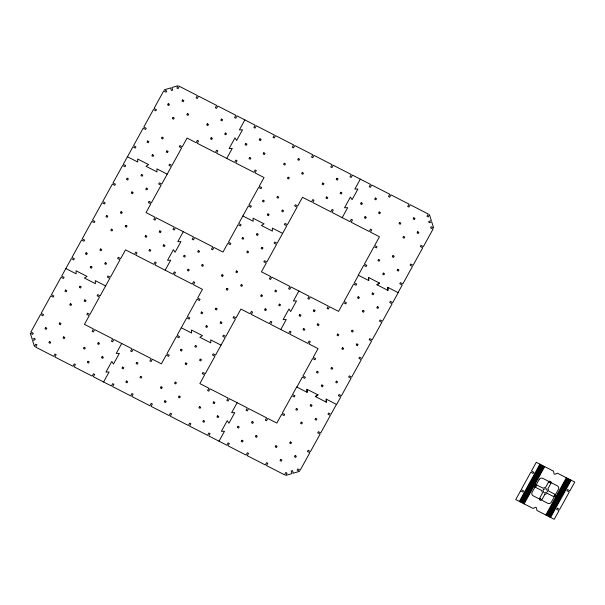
<?xml version="1.0" encoding="UTF-8"?>
<svg xmlns="http://www.w3.org/2000/svg" width="605" height="605" viewBox="0 0 605 605"><rect width="100%" height="100%" fill="white"/><g stroke="black" fill="none" stroke-linecap="round" stroke-linejoin="round"><path stroke-width="0.91" d="M121.711 343.489L116.213 353.471L119.359 353.365L113.483 364.021L111.819 361.442L105.951 372.105L109.089 371.992L103.591 381.982M183.3 231.707L177.794 241.69L180.94 241.584L175.072 252.24L173.408 249.661L167.532 260.324L170.678 260.21L165.173 270.201M244.889 119.919L239.383 129.909L242.529 129.795L236.653 140.458L234.99 137.879L229.121 148.543L232.267 148.429L226.762 158.419M237.137 402.711L231.632 412.693L234.778 412.587L228.909 423.243L227.246 420.664L221.37 431.327L224.516 431.214L219.01 441.204M360.308 179.141L354.81 189.131L357.948 189.017L352.08 199.68L350.416 197.101L344.54 207.757L347.686 207.651L342.188 217.641M298.893 291.013L293.387 301.003L296.533 300.889L290.665 311.552L289.001 308.974L283.125 319.629L286.271 319.523L280.773 329.506M296.873 387.056L302.326 377.157L304.731 378.39L305.374 377.233L302.969 375.992L312.588 358.531L314.993 359.763L315.636 358.599L313.231 357.366L318.041 348.631L309.026 344.003L310.304 341.674L309.102 341.061L307.824 343.39L289.787 334.134L291.073 331.805L289.871 331.192L288.585 333.521L270.548 324.265L271.834 321.936L270.632 321.315L269.346 323.645L251.309 314.396L252.595 312.067L251.393 311.446L250.107 313.776L240.919 309.064L236.109 317.799L233.704 316.559L233.061 317.723L235.466 318.964L225.846 336.425L223.442 335.193L222.799 336.357L225.204 337.59L215.584 355.059L213.179 353.827L212.537 354.991L214.941 356.224L205.314 373.686L202.909 372.453L202.274 373.618L204.679 374.85L199.862 383.585L208.884 388.213L207.598 390.543L208.801 391.155L210.086 388.826L228.123 398.082L226.837 400.412L228.04 401.024L229.325 398.703L247.354 407.952L246.076 410.281L247.279 410.901L248.557 408.572L266.593 417.821L265.308 420.15L266.51 420.77L267.796 418.441L276.81 423.069L281.627 414.334L284.032 415.567L284.668 414.402L282.27 413.17L291.89 395.7L294.295 396.933L294.938 395.768L292.533 394.536L296.7 386.973L307.181 392.35L307.075 389.31M358.455 275.275L354.288 282.845L356.693 284.078L356.05 285.242L353.645 284.01L344.026 301.471L346.431 302.704L345.788 303.869L343.383 302.636L338.573 311.371L329.551 306.743L328.273 309.072L327.071 308.459L328.349 306.13L310.312 296.873L309.034 299.203L307.832 298.583L309.11 296.253L291.081 287.004L289.795 289.334L288.593 288.714L289.878 286.384L271.842 277.135L270.556 279.465L269.354 278.845L270.639 276.515L261.451 271.804L266.26 263.069L263.856 261.836L264.498 260.672L266.903 261.904L276.523 244.435L274.125 243.202L274.761 242.038L277.166 243.27L286.793 225.809L284.388 224.576L285.031 223.411L287.435 224.644L297.055 207.175L294.65 205.942L295.293 204.777L297.698 206.01L302.508 197.283L311.522 201.904L312.808 199.574L314.01 200.195L312.724 202.524L330.761 211.78L332.047 209.451L333.249 210.064L331.963 212.393L350 221.649L351.286 219.32L352.488 219.933L351.202 222.262L369.239 231.518L370.517 229.189L371.72 229.809L370.441 232.131L379.456 236.759L374.646 245.494L377.051 246.727L376.408 247.891L374.003 246.659L364.384 264.128L366.789 265.361L366.146 266.525L363.741 265.293L358.289 275.184L368.77 280.569L368.664 277.521M336.456 404.382L331.003 414.281L328.598 413.049L327.963 414.206L330.36 415.446L320.741 432.908L318.336 431.675L317.693 432.84L320.098 434.072L310.478 451.542L308.074 450.309L307.431 451.474L309.836 452.706L300.216 470.168L297.811 468.935L297.168 470.1L299.573 471.333L293.312 473.193L292.517 470.675L291.209 471.061L292.003 473.579L285.741 475.439L287.027 473.11L285.825 472.497L284.539 474.827L266.502 465.57L267.788 463.241L266.586 462.628L265.3 464.95L247.271 455.701L248.549 453.372L247.347 452.752L246.069 455.081L228.032 445.832L229.31 443.503L228.108 442.883L226.83 445.212L208.793 435.963L210.079 433.634L208.876 433.014L207.591 435.343L189.554 426.086L190.84 423.757L189.637 423.145L188.352 425.474L170.323 416.217L171.601 413.888L170.398 413.276L169.12 415.605L151.084 406.348L152.362 404.019L151.159 403.406L149.881 405.736L131.845 396.479L133.13 394.15L131.928 393.53L130.642 395.859L112.606 386.61L113.891 384.281L112.689 383.661L111.403 385.99L93.367 376.741L94.652 374.412L93.45 373.792L92.164 376.121L74.135 366.864L75.413 364.535L74.211 363.923L72.933 366.252L54.896 356.995L56.182 354.666L54.979 354.054L53.694 356.383L35.657 347.126L36.943 344.797L35.74 344.185L34.455 346.514L32.549 340.464L35.158 339.685L34.765 338.429L32.156 339.201L30.25 333.151L32.655 334.384L33.298 333.219L30.893 331.986L40.512 314.517L42.917 315.757L43.56 314.592L41.155 313.352L50.782 295.89L53.179 297.123L53.822 295.958L51.417 294.726L61.044 277.256L63.449 278.489L64.092 277.332L61.687 276.092L71.307 258.63L73.712 259.863L74.354 258.698L71.95 257.465L81.569 239.996L83.974 241.229L84.617 240.064L82.212 238.831L91.839 221.37L94.244 222.602L94.879 221.438L92.474 220.205L102.101 202.735L104.506 203.968L105.149 202.804L102.744 201.571L112.364 184.109L114.768 185.342L115.411 184.177L113.006 182.944L122.626 165.475L125.031 166.708L125.674 165.543L123.269 164.31L132.896 146.849L135.301 148.081L135.936 146.917L133.531 145.684L143.158 128.215L145.563 129.447L146.206 128.283L143.801 127.05L153.42 109.588L155.825 110.821L156.468 109.656L154.063 108.424L163.683 90.954L166.088 92.187L166.73 91.022L164.326 89.79L170.587 87.929L171.381 90.447L172.69 90.062L171.896 87.543L178.157 85.683L176.872 88.012L178.074 88.632L179.36 86.303L197.396 95.552L196.111 97.881L197.313 98.502L198.599 96.172L216.628 105.421L215.35 107.75L216.552 108.371L217.83 106.041L235.867 115.298L234.589 117.62L235.784 118.24L237.069 115.91L255.106 125.167L253.82 127.496L255.023 128.109L256.308 125.779L274.345 135.036L273.059 137.365L274.262 137.978L275.547 135.649L293.576 144.905L292.298 147.234L293.501 147.854L294.779 145.525L312.815 154.774L311.537 157.103L312.74 157.724L314.018 155.394L332.054 164.643L330.769 166.972L331.971 167.593L333.257 165.263L351.293 174.52L350.008 176.841L351.21 177.462L352.496 175.132L370.532 184.389L369.247 186.718L370.449 187.331L371.727 185.001L389.764 194.258L388.486 196.587L389.688 197.2L390.966 194.87L409.003 204.127L407.717 206.456L408.92 207.076L410.205 204.747L428.242 213.996L426.956 216.325L428.158 216.945L429.444 214.616L431.35 220.666L428.741 221.438L429.134 222.701L431.743 221.922L433.649 227.972L431.244 226.739L430.601 227.904L433.006 229.136L423.387 246.606L420.982 245.373L420.339 246.537L422.744 247.77L413.117 265.232L410.712 263.999L410.077 265.164L412.481 266.397L402.854 283.866L400.45 282.633L399.807 283.798L402.212 285.031L398.045 292.601M519.355 501.424L539.879 464.164M519.952 501.734L540.484 464.474M523.559 503.587L544.092 466.326M524.164 503.897L544.689 466.636M545.808 514.999L566.333 477.738M546.406 515.309L566.938 478.048M550.013 517.154L570.545 479.894M550.618 517.464L571.143 480.204M379.501 283.087L376.832 284.698L388.009 290.438L387.903 287.398M376.998 284.789L379.668 283.17L368.498 277.438L368.596 280.478M317.912 394.868L315.243 396.487L326.42 402.219L326.314 399.179M315.417 396.57L318.086 394.952L306.909 389.219L307.015 392.259M167.199 174.157L156.884 168.863L156.99 171.903L145.986 166.254L148.656 164.643L137.645 158.994L137.751 162.034L127.443 156.74M282.618 233.379L272.31 228.085L272.416 231.125L261.405 225.476L264.075 223.865L253.071 218.216L253.177 221.256L242.862 215.962M540.31 464.784L543.918 466.636M566.764 478.358L570.371 480.211M539.993 465.366L543.6 467.219M566.439 478.941L570.046 480.793M539.668 465.948L543.275 467.801M566.121 479.523L569.728 481.376M539.35 466.531L542.957 468.383M565.804 480.105L569.411 481.958M539.032 467.113L542.632 468.966M565.478 480.688L569.086 482.54M538.707 467.695L542.314 469.548M565.161 481.27L568.768 483.123M538.389 468.278L541.997 470.13M564.836 481.852L568.443 483.705M538.064 468.86L541.672 470.713M564.518 482.435L568.125 484.287M537.747 469.442L541.354 471.295M564.2 483.017L567.808 484.87M537.421 470.024L541.029 471.877M563.875 483.599L567.482 485.452M537.104 470.607L540.711 472.46M563.558 484.181L567.165 486.034M536.786 471.189L540.394 473.042M563.232 484.764L566.84 486.609M536.461 471.771L540.068 473.624M562.915 485.346L566.522 487.191M536.143 472.354L539.751 474.207M562.589 485.928L566.197 487.774M535.818 472.936L539.426 474.789M562.272 486.511L565.879 488.356M535.501 473.518L539.108 475.371M561.954 487.093L565.562 488.938M535.183 474.101L538.79 475.954M561.629 487.675L565.236 489.521M534.858 474.683L538.465 476.536M561.311 488.258L564.919 490.103M534.54 475.265L538.148 477.118M560.986 488.84L564.594 490.685M534.215 475.848L537.822 477.7M560.669 489.422L564.276 491.268M533.897 476.43L537.505 478.283M560.351 490.005L563.958 491.85M533.572 477.012L537.18 478.865M560.026 490.587L563.633 492.432M533.255 477.595L536.862 479.447M559.708 491.169L563.315 493.014M532.937 478.177L536.544 480.03M559.383 491.752L562.99 493.597M532.612 478.759L536.219 480.612M559.065 492.334L562.673 494.179M532.294 479.341L535.901 481.194M558.748 492.916L562.347 494.761M531.969 479.924L535.576 481.777M558.423 493.498L562.03 495.344M531.651 480.506L535.259 482.359M558.105 494.081L561.712 495.926M531.334 481.088L534.941 482.941M557.78 494.663L561.387 496.508M531.008 481.671L534.616 483.524M557.462 495.245L561.069 497.091M530.691 482.253L534.298 484.106M557.137 495.82L560.744 497.673M530.366 482.835L533.973 484.688M556.819 496.402L560.427 498.255M530.071 483.372L533.678 485.225M556.524 496.947L560.132 498.8M529.753 483.955L533.36 485.807M556.199 497.529L559.807 499.382M529.428 484.537L533.035 486.39M555.882 498.112L559.489 499.964M529.11 485.119L532.718 486.972M555.556 498.694L559.164 500.547M528.785 485.702L532.392 487.554M555.239 499.276L558.846 501.129M528.467 486.284L532.075 488.137M554.921 499.859L558.528 501.711M528.142 486.866L531.75 488.719M554.596 500.441L558.203 502.294M527.825 487.448L531.432 489.301M554.278 501.023L557.886 502.876M527.507 488.031L531.114 489.884M553.953 501.605L557.56 503.458M527.182 488.613L530.789 490.466M553.635 502.188L557.243 504.041M526.864 489.195L530.472 491.048M553.318 502.77L556.918 504.623M526.539 489.778L530.146 491.631M552.993 503.352L556.6 505.205M526.221 490.36L529.829 492.213M552.675 503.935L556.282 505.78M525.904 490.942L529.511 492.795M552.35 504.517L555.957 506.362M525.579 491.525L529.186 493.377M552.032 505.099L555.64 506.945M525.261 492.107L528.868 493.96M551.707 505.682L555.314 507.527M524.936 492.689L528.543 494.542M551.389 506.264L554.997 508.109M524.618 493.272L528.226 495.124M551.072 506.846L554.679 508.692M524.301 493.854L527.9 495.707M550.747 507.429L554.354 509.274M523.975 494.436L527.583 496.289M550.429 508.011L554.036 509.856M523.658 495.019L527.265 496.871M550.104 508.593L553.711 510.439M523.333 495.601L526.94 497.454M549.786 509.176L553.394 511.021M523.015 496.183L526.622 498.036M549.469 509.758L553.068 511.603M522.69 496.765L526.297 498.618M549.143 510.34L552.751 512.185M522.372 497.348L525.979 499.201M548.826 510.923L552.433 512.768M522.055 497.93L525.662 499.783M548.501 511.505L552.108 513.35M521.729 498.512L525.337 500.365M548.183 512.087L551.79 513.932M521.412 499.095L525.019 500.948M547.858 512.669L551.465 514.515M105.61 285.938L95.303 280.644L95.401 283.685L84.397 278.043L87.067 276.424L76.064 270.775L76.169 273.815L65.854 268.529M221.037 345.16L210.721 339.866L210.827 342.906L199.824 337.265L202.493 335.646L191.482 329.997L191.588 333.037L181.281 327.751M521.087 499.677L524.694 501.53M547.54 513.252L551.147 515.097M520.769 500.259L524.376 502.112M547.222 513.834L550.83 515.679M520.451 500.842L524.051 502.695M546.897 514.416L550.505 516.262M520.126 501.424L523.733 503.277M546.58 514.991L550.187 516.844M387.835 290.347L387.729 287.307L398.211 292.684L392.758 302.583L390.354 301.351L389.718 302.515L392.123 303.748L382.496 321.217L380.091 319.977L379.448 321.142L381.853 322.382L372.234 339.844L369.829 338.611L369.186 339.776L371.591 341.008L361.971 358.478L359.567 357.237L358.924 358.402L361.329 359.642L351.702 377.104L349.297 375.871L348.661 377.036L351.066 378.269L341.439 395.738L339.034 394.505L338.392 395.67L340.796 396.903L336.63 404.465L326.148 399.088L326.254 402.128M65.567 290.037L64.932 291.202L66.134 291.814L66.769 290.657L65.567 290.037M86.099 252.777L85.456 253.941L86.659 254.554L87.301 253.389L86.099 252.777M106.624 215.516L105.988 216.681L107.191 217.293L107.826 216.129L106.624 215.516M127.156 178.256L126.513 179.42L127.715 180.033L128.358 178.868L127.156 178.256M147.68 140.995L147.045 142.16L148.248 142.772L148.883 141.608L147.68 140.995M168.213 103.735L167.57 104.899L168.772 105.512L169.415 104.347L168.213 103.735M45.64 327.607L45.004 328.772L46.199 329.385L46.842 328.22L45.64 327.607M49.527 341.545L48.884 342.71L50.086 343.33L50.729 342.165L49.527 341.545M59.789 322.919L59.154 324.083L60.356 324.696L60.992 323.531L59.789 322.919M70.377 303.702L69.734 304.867L70.936 305.487L71.579 304.323L70.377 303.702M79.996 286.241L79.361 287.405L80.563 288.018L81.199 286.853L79.996 286.241M90.909 266.442L90.266 267.607L91.468 268.227L92.111 267.062L90.909 266.442M100.528 248.98L99.886 250.145L101.088 250.757L101.731 249.593L100.528 248.98M111.433 229.182L110.791 230.346L111.993 230.966L112.636 229.802L111.433 229.182M121.061 211.72L120.418 212.884L121.62 213.497L122.263 212.332L121.061 211.72M131.966 191.921L131.323 193.086L132.525 193.706L133.168 192.541L131.966 191.921M141.585 174.459L140.942 175.616L142.145 176.236L142.788 175.072L141.585 174.459M152.49 154.661L151.847 155.825L153.05 156.445L153.693 155.281L152.49 154.661M162.117 137.191L161.475 138.356L162.677 138.976L163.32 137.811L162.117 137.191M173.022 117.4L172.38 118.565L173.582 119.177L174.225 118.02L173.022 117.4M182.642 99.931L181.999 101.096L183.202 101.716L183.844 100.551L182.642 99.931M63.676 336.856L63.033 338.021L64.236 338.641L64.879 337.477L63.676 336.856M84.806 299.906L84.163 301.071L85.365 301.691L86.008 300.526L84.806 299.906M105.338 262.646L104.695 263.81L105.898 264.43L106.54 263.266L105.338 262.646M125.863 225.385L125.22 226.55L126.422 227.17L127.065 226.005L125.863 225.385M146.395 188.125L145.752 189.289L146.954 189.902L147.597 188.737L146.395 188.125M166.919 150.864L166.277 152.029L167.479 152.642L168.122 151.477L166.919 150.864M187.452 113.604L186.809 114.768L188.011 115.381L188.654 114.216L187.452 113.604M87.491 313.231L86.848 314.396L89.253 315.628L84.443 324.363L93.457 328.991L92.179 331.321L93.382 331.933L94.66 329.604L112.696 338.861L111.411 341.19L112.613 341.802L113.899 339.481L131.935 348.73L130.65 351.059L131.852 351.679L133.138 349.35L151.174 358.599L149.889 360.928L151.091 361.548L152.377 359.219L161.391 363.847L166.201 355.112L168.606 356.345L169.249 355.18L166.844 353.948L176.463 336.478L178.868 337.711L179.511 336.554L177.106 335.314L186.733 317.852L189.138 319.085L189.773 317.92L187.368 316.687L196.996 299.218L199.4 300.451L200.043 299.286L197.638 298.053L202.448 289.326L193.434 284.698L194.712 282.369L193.509 281.748L192.231 284.078L174.195 274.829L175.473 272.5L174.27 271.879L172.992 274.209L154.956 264.952L156.241 262.623L155.039 262.01L153.753 264.34L135.717 255.083L137.002 252.754L135.8 252.141L134.514 254.471L125.5 249.842L120.69 258.577L118.285 257.337L117.642 258.501L120.047 259.742L110.42 277.203L108.015 275.971L107.38 277.135L109.785 278.368L100.158 295.837L97.753 294.605L97.11 295.769L99.515 297.002L89.895 314.464L87.491 313.231M149.08 201.45L148.437 202.614L150.842 203.847L146.024 212.582L155.046 217.21L153.761 219.539L154.963 220.152L156.249 217.823L174.285 227.079L173 229.408L174.202 230.021L175.488 227.692L193.517 236.948L192.239 239.277L193.441 239.89L194.719 237.561L212.756 246.817L211.47 249.147L212.673 249.767L213.958 247.437L222.973 252.058L227.79 243.331L230.195 244.564L230.83 243.399L228.433 242.166L238.052 224.697L240.457 225.93L241.1 224.765L238.695 223.532L248.315 206.071L250.72 207.303L251.362 206.139L248.957 204.906L258.577 187.437L260.982 188.669L261.625 187.505L259.22 186.272L264.037 177.537L255.015 172.909L256.301 170.587L255.098 169.967L253.813 172.296L235.776 163.04L237.062 160.711L235.859 160.098L234.574 162.427L216.545 153.171L217.823 150.842L216.62 150.229L215.342 152.558L197.306 143.302L198.591 140.973L197.389 140.352L196.103 142.682L187.081 138.061L182.271 146.788L179.867 145.555L179.224 146.72L181.629 147.953L172.009 165.422L169.604 164.189L168.961 165.354L171.366 166.587L161.747 184.049L159.342 182.816L158.699 183.981L161.104 185.213L151.477 202.683L149.08 201.45M84.118 347.346L83.475 348.51L84.677 349.13L85.32 347.966L84.118 347.346M145.699 235.564L145.064 236.729L146.266 237.341L146.902 236.177L145.699 235.564M207.288 123.783L206.645 124.948L207.848 125.56L208.491 124.396L207.288 123.783M88.005 361.291L87.362 362.455L88.564 363.068L89.207 361.903L88.005 361.291M98.267 342.657L97.624 343.821L98.827 344.442L99.47 343.277L98.267 342.657M149.586 249.502L148.943 250.667L150.146 251.287L150.789 250.122L149.586 249.502M159.849 230.876L159.213 232.04L160.416 232.653L161.051 231.496L159.849 230.876M211.175 137.721L210.532 138.885L211.735 139.505L212.378 138.341L211.175 137.721M221.438 119.094L220.795 120.259L221.997 120.871L222.64 119.707L221.438 119.094M102.154 356.602L101.511 357.767L102.714 358.379L103.357 357.215L102.154 356.602M163.736 244.813L163.093 245.978L164.295 246.598L164.938 245.433L163.736 244.813M225.325 133.032L224.682 134.197L225.884 134.817L226.527 133.652L225.325 133.032M122.588 367.084L121.953 368.248L123.155 368.868L123.791 367.704L122.588 367.084M184.177 255.302L183.534 256.467L184.737 257.087L185.38 255.923L184.177 255.302M245.766 143.521L245.123 144.686L246.326 145.306L246.969 144.141L245.766 143.521M126.475 381.029L125.832 382.194L127.035 382.814L127.678 381.649L126.475 381.029M136.738 362.395L136.102 363.56L137.305 364.18L137.94 363.015L136.738 362.395M188.064 269.248L187.421 270.412L188.624 271.025L189.267 269.86L188.064 269.248M198.327 250.614L197.684 251.778L198.886 252.398L199.529 251.234L198.327 250.614M249.646 157.466L249.01 158.631L250.205 159.244L250.848 158.079L249.646 157.466M259.916 138.832L259.273 139.997L260.475 140.617L261.118 139.452L259.916 138.832M140.625 376.34L139.982 377.505L141.184 378.125L141.827 376.96L140.625 376.34M202.214 264.559L201.571 265.724L202.773 266.336L203.416 265.171L202.214 264.559M263.795 152.778L263.16 153.942L264.362 154.555L264.998 153.39L263.795 152.778M180.993 349.259L180.35 350.424L181.553 351.036L182.196 349.871L180.993 349.259M201.518 311.998L200.883 313.163L202.085 313.776L202.72 312.611L201.518 311.998M222.05 274.738L221.407 275.903L222.61 276.515L223.253 275.351L222.05 274.738M242.582 237.478L241.94 238.642L243.142 239.255L243.785 238.09L242.582 237.478M263.107 200.217L262.464 201.382L263.667 201.994L264.309 200.83L263.107 200.217M161.066 386.829L160.423 387.994L161.626 388.607L162.269 387.442L161.066 386.829M284.237 163.259L283.594 164.424L284.796 165.044L285.439 163.879L284.237 163.259M164.953 400.767L164.31 401.932L165.513 402.552L166.156 401.387L164.953 400.767M175.216 382.141L174.573 383.305L175.775 383.918L176.418 382.753L175.216 382.141M185.803 362.924L185.16 364.089L186.363 364.709L187.005 363.545L185.803 362.924M195.423 345.463L194.78 346.627L195.982 347.24L196.625 346.075L195.423 345.463M206.328 325.664L205.685 326.829L206.887 327.449L207.53 326.284L206.328 325.664M215.955 308.202L215.312 309.367L216.514 309.979L217.157 308.815L215.955 308.202M226.86 288.404L226.217 289.568L227.42 290.188L228.062 289.024L226.86 288.404M236.479 270.942L235.837 272.106L237.039 272.719L237.682 271.554L236.479 270.942M247.385 251.143L246.742 252.308L247.944 252.928L248.587 251.763L247.385 251.143M257.012 233.681L256.369 234.838L257.571 235.458L258.214 234.294L257.012 233.681M267.917 213.883L267.274 215.047L268.476 215.667L269.119 214.503L267.917 213.883M277.536 196.413L276.893 197.578L278.096 198.198L278.739 197.033L277.536 196.413M288.124 177.204L287.481 178.369L288.683 178.982L289.326 177.817L288.124 177.204M298.386 158.571L297.743 159.735L298.946 160.355L299.588 159.191L298.386 158.571M179.103 396.078L178.46 397.243L179.662 397.863L180.305 396.698L179.103 396.078M302.273 172.516L301.63 173.68L302.833 174.293L303.476 173.136L302.273 172.516M200.232 359.128L199.59 360.293L200.792 360.913L201.435 359.748L200.232 359.128M220.757 321.868L220.114 323.032L221.317 323.652L221.959 322.488L220.757 321.868M241.289 284.607L240.646 285.772L241.849 286.384L242.492 285.227L241.289 284.607M261.814 247.347L261.171 248.511L262.373 249.124L263.016 247.959L261.814 247.347M282.346 210.086L281.703 211.251L282.906 211.863L283.548 210.699L282.346 210.086M199.537 406.568L198.901 407.732L200.104 408.352L200.739 407.188L199.537 406.568M322.715 183.005L322.072 184.17L323.274 184.782L323.917 183.618L322.715 183.005M261.299 294.869L260.657 296.034L261.859 296.654L262.502 295.49L261.299 294.869M203.424 420.513L202.781 421.677L203.983 422.29L204.626 421.125L203.424 420.513M213.686 401.879L213.051 403.043L214.253 403.664L214.888 402.499L213.686 401.879M326.594 196.943L325.959 198.107L327.161 198.727L327.797 197.563L326.594 196.943M336.864 178.316L336.221 179.481L337.424 180.093L338.066 178.929L336.864 178.316M265.179 308.815L264.536 309.979L265.739 310.599L266.382 309.435L265.179 308.815M275.449 290.181L274.806 291.345L276.009 291.965L276.651 290.801L275.449 290.181M217.573 415.824L216.93 416.989L218.133 417.601L218.776 416.437L217.573 415.824M340.744 192.254L340.108 193.418L341.311 194.039L341.946 192.874L340.744 192.254M279.329 304.126L278.693 305.291L279.888 305.911L280.531 304.746L279.329 304.126M238.015 426.306L237.372 427.47L238.574 428.09L239.217 426.926L238.015 426.306M361.185 202.743L360.542 203.908L361.745 204.528L362.387 203.363L361.185 202.743M299.77 314.615L299.127 315.78L300.33 316.392L300.972 315.228L299.77 314.615M241.902 440.251L241.259 441.416L242.461 442.036L243.104 440.871L241.902 440.251M252.164 421.617L251.521 422.782L252.724 423.402L253.366 422.237L252.164 421.617M365.072 216.688L364.429 217.853L365.632 218.465L366.275 217.301L365.072 216.688M375.334 198.054L374.692 199.219L375.894 199.839L376.537 198.674L375.334 198.054M303.657 328.553L303.014 329.717L304.217 330.338L304.859 329.173L303.657 328.553M313.919 309.926L313.277 311.091L314.479 311.704L315.122 310.539L313.919 309.926M256.051 435.562L255.408 436.727L256.611 437.347L257.254 436.182L256.051 435.562M379.222 212L378.579 213.164L379.781 213.777L380.424 212.612L379.222 212M317.806 323.864L317.164 325.029L318.366 325.649L319.009 324.484L317.806 323.864M275.888 445.741L275.245 446.906L276.447 447.526L277.09 446.361L275.888 445.741M296.42 408.481L295.777 409.645L296.979 410.258L297.622 409.093L296.42 408.481M378.533 259.439L377.891 260.604L379.093 261.216L379.736 260.052L378.533 259.439M317.118 371.304L316.476 372.468L317.678 373.088L318.321 371.924L317.118 371.304M337.643 334.043L337 335.208L338.203 335.828L338.845 334.663L337.643 334.043M358.175 296.783L357.532 297.947L358.735 298.567L359.378 297.403L358.175 296.783M399.663 222.481L399.02 223.646L400.223 224.266L400.865 223.101L399.663 222.481M280.697 459.407L280.054 460.571L281.257 461.192L281.9 460.027L280.697 459.407M290.317 441.945L289.674 443.11L290.876 443.722L291.519 442.558L290.317 441.945M301.222 422.146L300.579 423.311L301.782 423.931L302.424 422.766L301.222 422.146M310.849 404.685L310.206 405.849L311.409 406.462L312.051 405.297L310.849 404.685M383.336 273.105L382.693 274.269L383.895 274.889L384.538 273.725L383.336 273.105M392.963 255.635L392.32 256.8L393.522 257.42L394.165 256.255L392.963 255.635M403.543 236.426L402.907 237.591L404.11 238.204L404.745 237.039L403.543 236.426M413.812 217.792L413.17 218.957L414.372 219.577L415.015 218.413L413.812 217.792M321.921 384.977L321.278 386.141L322.48 386.754L323.123 385.589L321.921 384.977M331.548 367.507L330.905 368.672L332.107 369.292L332.75 368.127L331.548 367.507M342.453 347.716L341.81 348.881L343.012 349.493L343.655 348.329L342.453 347.716M352.072 330.247L351.429 331.411L352.632 332.032L353.275 330.867L352.072 330.247M362.977 310.456L362.334 311.62L363.537 312.233L364.18 311.068L362.977 310.456M372.604 292.986L371.962 294.151L373.164 294.771L373.807 293.606L372.604 292.986M417.692 231.738L417.057 232.902L418.259 233.515L418.894 232.35L417.692 231.738M295.127 455.61L294.484 456.775L295.686 457.395L296.329 456.23L295.127 455.61M315.651 418.35L315.008 419.515L316.211 420.135L316.854 418.97L315.651 418.35M397.765 269.308L397.13 270.473L398.332 271.085L398.967 269.921L397.765 269.308M336.35 381.18L335.714 382.345L336.917 382.957L337.552 381.793L336.35 381.18M356.882 343.912L356.239 345.077L357.442 345.697L358.084 344.532L356.882 343.912M377.407 306.652L376.771 307.816L377.974 308.437L378.609 307.272L377.407 306.652M520.557 490.844L515.747 499.579L533.005 508.434L535.614 507.308L536.469 507.746L536.96 510.461L554.218 519.317L559.035 510.582L556.63 509.349L557.273 508.185L559.678 509.418L569.297 491.956L566.893 490.723L567.535 489.558L569.94 490.791L574.75 482.056L557.492 473.201L554.883 474.32L554.029 473.881L553.53 471.166L536.272 462.318L531.462 471.045L533.867 472.278L533.224 473.443L530.819 472.21L521.2 489.679L523.605 490.912L522.962 492.077L520.557 490.844M535.349 484.991L534.707 486.155L535.909 486.768L536.552 485.603L535.349 484.991M534.986 487.048L532.105 492.288A2.723 2.632 -2.5 0 0 533.224 495.85L539.236 498.928L542.496 493.007L541.702 490.489L534.986 487.048M539.161 479.478L536.272 484.718L542.987 488.159L545.597 487.388L548.856 481.467L542.844 478.381A2.723 2.632 -2.5 0 0 539.161 479.478M543.494 489.392L543.04 490.209L543.766 492.515L544.621 492.954L547.003 492.243L547.457 491.419L546.731 489.12L545.876 488.681L543.494 489.392M540.159 498.656L539.516 499.821L540.719 500.441L541.362 499.276L540.159 498.656M549.779 481.194L549.136 482.359L550.338 482.971L550.981 481.807L549.779 481.194M544.901 494.247L541.641 500.169L547.654 503.247A2.723 2.632 -2.5 0 0 551.337 502.158L554.225 496.917L547.51 493.468L544.901 494.247M551.261 482.699L548.001 488.621L548.795 491.139L555.511 494.587L558.392 489.347A2.723 2.632 -2.5 0 0 557.273 485.785L551.261 482.699M554.588 494.86L553.946 496.024L555.148 496.644L555.791 495.48L554.588 494.86"/></g></svg>
